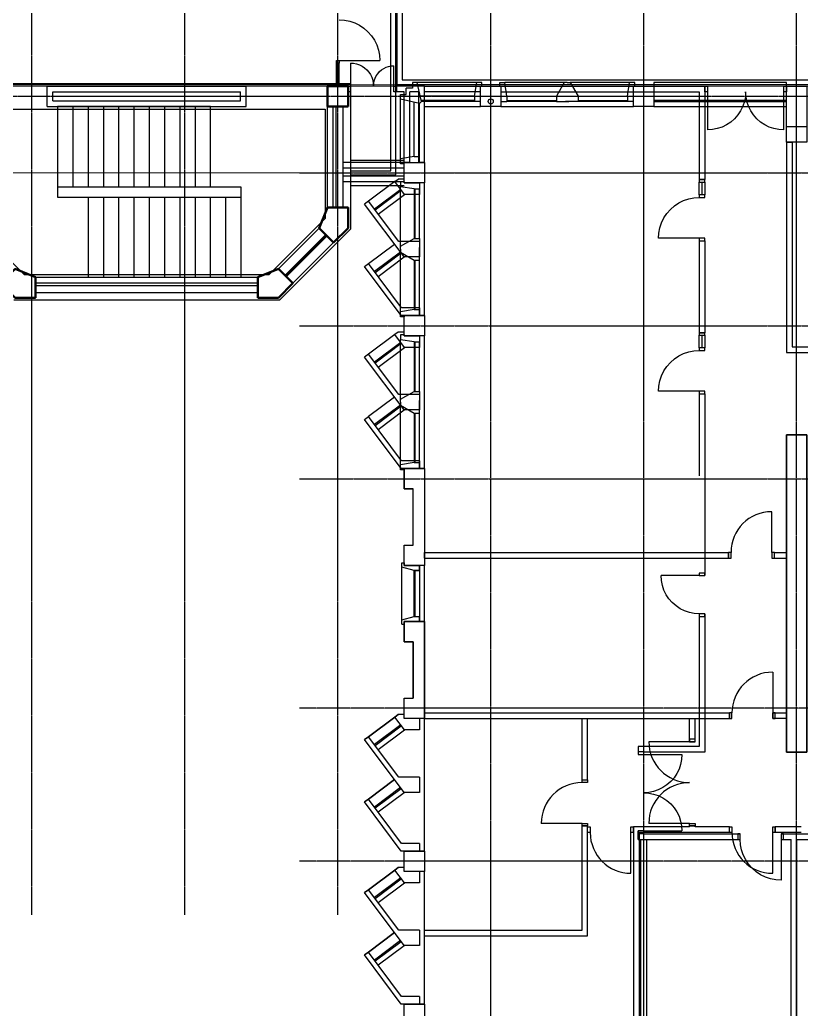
# Model space of a CAD drawing. Header units: millimetres. Extents: x -49883 to 71908, y -18440 to 67826.
# Drawn here: x -32772 to -17443, y -8124 to 11276 of the extents above; entities that cross this region are included whole.
import ezdxf

# ---------------------------------------------------------------- set-up
doc = ezdxf.new("R2010")
doc.units = ezdxf.units.MM
doc.linetypes.add('PCENTRE', pattern=[50.8, 31.75, -6.35, 6.35, -6.35])
doc.linetypes.add('PCENTRE2', pattern=[28.575, 19.05, -3.175, 3.175, -3.175])
for name, color, linetype in [('Boundaries_and_building_grids', 140, 'PCENTRE2'), ('Fourth Floor - Curtain Walls', 1, 'Continuous'), ('Fourth Floor - Doors Windows and Openings', 1, 'Continuous'), ('Fourth Floor - General', 1, 'Continuous'), ('Fourth Floor - Roofs', 2, 'Continuous'), ('Fourth Floor - Structural Members', 5, 'Continuous'), ('Fourth Floor - Walls', 3, 'Continuous'), ('Third Floor - Curtain Walls', 1, 'Continuous'), ('Third Floor - Doors Windows and Openings', 1, 'Continuous'), ('Third Floor - General', 1, 'Continuous'), ('Third Floor - Stairs', 8, 'Continuous'), ('Third Floor - Structural Members', 5, 'Continuous'), ('Third Floor - Walls', 3, 'Continuous')]:
    doc.layers.add(name, color=color, linetype=linetype)

msp = doc.modelspace()

# ---------------------------------------------------------------- linework, layer by layer
at = {"layer": 'Boundaries_and_building_grids', "color": 140, "linetype": 'PCENTRE', "lineweight": -3}
for p, q in [((-32533, -6274), (-32533, 60064)), ((-29533, -6274), (-29533, 60069)), ((-26533, -6274), (-26533, 60075)), ((-23533, -11774), (-23533, 60080)), ((-20533, -11774), (-20533, 60085)), ((-17533, -11774), (-17533, 60091)), ((-49883, 9776), (47817, 9776)), ((-27283, 8276), (25217, 8276)), ((-27283, 5276), (25217, 5276)), ((-27283, 2276), (25217, 2276)), ((25217, -2224), (-27283, -2224)), ((25217, -5224), (-27283, -5224))]:
    msp.add_line(p, q, dxfattribs=at)
at = {"layer": 'Fourth Floor - Curtain Walls', "color": 3, "linetype": 'Continuous'}
for p, q in [((-25192, 9813, 13800), (-25191, 9934, 13800)), ((-25070, 9934, 13800), (-25191, 9934, 13800)), ((-24977, 10046, 13800), (-25070, 10046, 13800)), ((-25070, 10046, 13800), (-25070, 9934, 13800)), ((-24893, 9676, 13800), (-24977, 10046, 13800)), ((-23851, 9776, 13800), (-23809, 10046, 13800)), ((-23709, 10046, 13800), (-23809, 10046, 13800)), ((-23709, 9976, 13800), (-23709, 10046, 13800)), ((-25303, 9720, 13800), (-25303, 9813, 13800)), ((-25303, 9813, 13800), (-25192, 9813, 13800)), ((-24933, 9636, 13800), (-25303, 9720, 13800)), ((-23851, 9776, 13800), (-23851, 9676, 13800)), ((-24933, 9636, 13800), (-24913, 9656, 13800)), ((-24893, 9676, 13800), (-24913, 9656, 13800)), ((-23733, 9676, 13800), (-23851, 9676, 13800)), ((-25033, 8594, 13800), (-25303, 8552, 13800)), ((-25303, 8452, 13800), (-25303, 8552, 13800)), ((-25033, 8594, 13800), (-24933, 8594, 13800)), ((-24933, 8476, 13800), (-24933, 8594, 13800)), ((-25233, 8452, 13800), (-25303, 8452, 13800))]:
    msp.add_line(p, q, dxfattribs=at)
at = {"layer": 'Fourth Floor - Curtain Walls', "color": 3, "linetype": 'Continuous', "lineweight": -3}
for p, q in [((-23356, 10046, 13800), (-23257, 10046, 13800)), ((-23356, 9976, 13800), (-23356, 10046, 13800)), ((-23215, 9776, 13800), (-23257, 10046, 13800)), ((-22092, 10044, 13800), (-22246, 9776, 13800)), ((-22033, 10044, 13800), (-22092, 10044, 13800)), ((-22033, 10044, 13800), (-21974, 10044, 13800)), ((-21974, 10044, 13800), (-21819, 9776, 13800)), ((-20851, 9776, 13800), (-20809, 10046, 13800)), ((-20709, 10046, 13800), (-20809, 10046, 13800)), ((-20709, 9976, 13800), (-20709, 10046, 13800)), ((-23215, 9776, 13800), (-23215, 9676, 13800)), ((-22246, 9776, 13800), (-22246, 9675, 13800)), ((-21819, 9776, 13800), (-21819, 9675, 13800)), ((-20851, 9776, 13800), (-20851, 9676, 13800)), ((-23333, 9676, 13800), (-23215, 9676, 13800)), ((-22246, 9675, 13800), (-22000, 9675, 13800)), ((-21819, 9675, 13800), (-22066, 9675, 13800)), ((-20733, 9676, 13800), (-20851, 9676, 13800)), ((-25417, 8105, 13800), (-25352, 8153, 13800)), ((-25233, 8153, 13800), (-25352, 8153, 13800)), ((-25228, 7853, 13800), (-25417, 8105, 13800)), ((-24933, 8076, 13800), (-24933, 7853, 13800)), ((-24933, 7853, 13800), (-25228, 7853, 13800)), ((-25933, 7719, 13800), (-26008, 7663, 13800)), ((-25233, 6626, 13800), (-26008, 7663, 13800)), ((-25339, 6926, 13800), (-25933, 7719, 13800)), ((-24933, 6926, 13800), (-25339, 6926, 13800)), ((-24933, 6926, 13800), (-24933, 6626, 13800)), ((-24933, 6626, 13800), (-25233, 6626, 13800)), ((-26008, 6439, 13800), (-25933, 6495, 13800)), ((-25288, 5476, 13800), (-26008, 6439, 13800)), ((-25283, 5626, 13800), (-25933, 6495, 13800)), ((-24833, 5476, 13800), (-25288, 5476, 13800)), ((-24933, 5626, 13800), (-25283, 5626, 13800)), ((-24933, 5626, 13800), (-25283, 5626, 13800)), ((-24933, 5626, 13800), (-24933, 5476, 13800)), ((-25352, 5153, 13800), (-25417, 5105, 13800)), ((-25228, 4853, 13800), (-25417, 5105, 13800)), ((-25233, 5153, 13800), (-25352, 5153, 13800)), ((-24933, 5076, 13800), (-24933, 4853, 13800)), ((-24933, 4853, 13800), (-25228, 4853, 13800)), ((-25933, 4719, 13800), (-26008, 4663, 13800)), ((-25233, 3626, 13800), (-26008, 4663, 13800)), ((-25339, 3926, 13800), (-25933, 4719, 13800)), ((-24933, 3926, 13800), (-25339, 3926, 13800)), ((-24933, 3926, 13800), (-24933, 3626, 13800)), ((-26008, 3439, 13800), (-25933, 3495, 13800)), ((-25283, 2626, 13800), (-25933, 3495, 13800)), ((-24933, 3626, 13800), (-25233, 3626, 13800)), ((-25288, 2476, 13800), (-26008, 3439, 13800)), ((-24933, 2626, 13800), (-25283, 2626, 13800)), ((-24933, 2626, 13800), (-25283, 2626, 13800)), ((-24933, 2626, 13800), (-24933, 2476, 13800)), ((-24833, 2476, 13800), (-25288, 2476, 13800)), ((-25278, 542, 13800), (-25278, 625, 13800)), ((-25278, 625, 13800), (-25233, 625, 13800)), ((-25033, 476, 13800), (-25278, 542, 13800)), ((-24933, 476, 13800), (-25033, 476, 13800)), ((-25016, 476, 13800), (-24933, 476, 13800)), ((-24933, 576, 13800), (-24933, 476, 13800)), ((-25280, -492, 13800), (-25033, -424, 13800)), ((-25278, -574, 13800), (-25278, -491, 13800)), ((-25278, -574, 13800), (-25233, -574, 13800)), ((-25033, -424, 13800), (-24933, -424, 13800)), ((-24933, -424, 13800), (-24933, -524, 13800)), ((-25417, -2395, 13800), (-25352, -2347, 13800)), ((-25228, -2647, 13800), (-25417, -2395, 13800)), ((-25233, -2347, 13800), (-25352, -2347, 13800)), ((-24933, -2424, 13800), (-24933, -2647, 13800)), ((-24933, -2647, 13800), (-25228, -2647, 13800)), ((-26008, -2837, 13800), (-25933, -2781, 13800)), ((-25233, -3874, 13800), (-26008, -2837, 13800)), ((-25339, -3574, 13800), (-25933, -2781, 13800)), ((-24933, -3574, 13800), (-25339, -3574, 13800)), ((-24933, -3574, 13800), (-24933, -3874, 13800)), ((-24933, -3874, 13800), (-25233, -3874, 13800)), ((-26008, -4061, 13800), (-25933, -4005, 13800)), ((-25288, -5024, 13800), (-26008, -4061, 13800)), ((-25283, -4874, 13800), (-25933, -4005, 13800)), ((-24833, -5024, 13800), (-25288, -5024, 13800)), ((-24933, -4874, 13800), (-25283, -4874, 13800)), ((-24933, -4874, 13800), (-25283, -4874, 13800)), ((-24933, -4874, 13800), (-24933, -5024, 13800)), ((-25417, -5395, 13800), (-25352, -5347, 13800)), ((-25228, -5647, 13800), (-25417, -5395, 13800)), ((-25233, -5347, 13800), (-25352, -5347, 13800)), ((-24933, -5424, 13800), (-24933, -5647, 13800)), ((-26008, -5837, 13800), (-25933, -5781, 13800)), ((-25339, -6574, 13800), (-25933, -5781, 13800)), ((-24933, -5647, 13800), (-25228, -5647, 13800)), ((-25233, -6874, 13800), (-26008, -5837, 13800)), ((-24933, -6574, 13800), (-25339, -6574, 13800)), ((-24933, -6574, 13800), (-24933, -6874, 13800)), ((-24933, -6874, 13800), (-25233, -6874, 13800)), ((-26008, -7061, 13800), (-25933, -7005, 13800)), ((-25288, -8024, 13800), (-26008, -7061, 13800)), ((-25283, -7874, 13800), (-25933, -7005, 13800)), ((-24933, -7874, 13800), (-25283, -7874, 13800)), ((-24933, -7874, 13800), (-25283, -7874, 13800)), ((-24933, -7874, 13800), (-24933, -8024, 13800)), ((-24833, -8024, 13800), (-25288, -8024, 13800))]:
    msp.add_line(p, q, dxfattribs=at)
at = {"layer": 'Fourth Floor - Curtain Walls', "color": 3, "linetype": 'Continuous', "lineweight": -3, "elevation": 13800}
for points in [[(-25233, 8452), (-25233, 8476), (-24833, 8476), (-24833, 9576), (-23733, 9576), (-23733, 9976), (-23709, 9976)], [(-23356, 9976), (-23333, 9976), (-23333, 9576), (-20733, 9576), (-20733, 9976), (-20709, 9976)], [(-24833, 5476), (-24833, 8076), (-25233, 8076), (-25233, 8153)], [(-24833, 2476), (-24833, 5076), (-25233, 5076), (-25233, 5153)], [(-24833, -5024), (-24833, -2424), (-25233, -2424), (-25233, -2347)], [(-24833, -8024), (-24833, -5424), (-25233, -5424), (-25233, -5347)]]:
    msp.add_lwpolyline(points, dxfattribs=at)
at = {"layer": 'Fourth Floor - Doors Windows and Openings', "color": 1, "linetype": 'Continuous', "lineweight": -3}
for p, q in [((-23809, 10046, 13800), (-24977, 10046, 13800)), ((-22092, 10044, 13800), (-23257, 10046, 13800)), ((-20809, 10046, 13800), (-21974, 10044, 13800)), ((-25303, 8552, 13800), (-25303, 9720, 13800)), ((-23851, 9776, 13800), (-24916, 9776, 13800)), ((-23215, 9776, 13800), (-22246, 9776, 13800)), ((-21819, 9776, 13800), (-20851, 9776, 13800)), ((-25033, 8594, 13800), (-25033, 9659, 13800)), ((-24952, 9641, 13800), (-24952, 8594, 13800)), ((-24933, 8594, 13800), (-24933, 9636, 13800)), ((-23851, 9695, 13800), (-24898, 9695, 13800)), ((-23851, 9676, 13800), (-24893, 9676, 13800)), ((-23215, 9695, 13800), (-22246, 9695, 13800)), ((-22246, 9675, 13800), (-23215, 9676, 13800)), ((-21819, 9695, 13800), (-20851, 9695, 13800)), ((-20851, 9676, 13800), (-21819, 9675, 13800)), ((-25417, 8105, 13800), (-25933, 7719, 13800)), ((-25300, 7949, 13800), (-25816, 7564, 13800)), ((-25804, 7548, 13800), (-25288, 7933, 13800)), ((-25745, 7467, 13800), (-25228, 7853, 13800)), ((-25933, 6495, 13800), (-25421, 6878, 13800)), ((-25305, 6722, 13800), (-25816, 6339, 13800)), ((-25804, 6323, 13800), (-25293, 6706, 13800)), ((-25744, 6243, 13800), (-25233, 6626, 13800)), ((-25417, 5105, 13800), (-25933, 4719, 13800)), ((-25300, 4949, 13800), (-25816, 4564, 13800)), ((-25804, 4548, 13800), (-25288, 4933, 13800)), ((-25745, 4467, 13800), (-25228, 4853, 13800)), ((-25421, 3878, 13800), (-25933, 3495, 13800)), ((-25305, 3722, 13800), (-25816, 3339, 13800)), ((-25804, 3323, 13800), (-25293, 3706, 13800)), ((-25744, 3243, 13800), (-25233, 3626, 13800)), ((-25278, -491, 13800), (-25278, 542, 13800)), ((-25033, 576, 13800), (-24933, 576, 13800)), ((-25033, -424, 13800), (-25033, 476, 13800)), ((-25016, -424, 13800), (-25016, 476, 13800)), ((-24933, -524, 13800), (-25033, -524, 13800)), ((-25933, -2781, 13800), (-25417, -2395, 13800)), ((-25300, -2551, 13800), (-25816, -2936, 13800)), ((-25804, -2952, 13800), (-25288, -2567, 13800)), ((-25745, -3033, 13800), (-25228, -2647, 13800)), ((-25933, -4005, 13800), (-25421, -3622, 13800)), ((-25305, -3778, 13800), (-25816, -4161, 13800)), ((-25804, -4177, 13800), (-25293, -3794, 13800)), ((-25744, -4257, 13800), (-25233, -3874, 13800)), ((-25933, -5781, 13800), (-25417, -5395, 13800)), ((-25300, -5551, 13800), (-25816, -5936, 13800)), ((-25804, -5952, 13800), (-25288, -5567, 13800)), ((-25745, -6033, 13800), (-25228, -5647, 13800)), ((-25933, -7005, 13800), (-25421, -6622, 13800)), ((-25305, -6778, 13800), (-25816, -7161, 13800)), ((-25804, -7177, 13800), (-25293, -6794, 13800)), ((-25744, -7257, 13800), (-25233, -6874, 13800))]:
    msp.add_line(p, q, dxfattribs=at)
at = {"layer": 'Fourth Floor - Doors Windows and Openings', "color": 1, "linetype": 'Continuous'}
for p, q in [((-17733, 9695, 13800), (-20333, 9695, 13800)), ((-20333, 9675, 13800), (-17733, 9675, 13800)), ((-18020, 831, 13800), (-18020, 1631, 13800)), ((-18001, -1515, 13800), (-18001, -2314, 13800)), ((-18001, -2315, 13800), (-18001, -2314, 13800)), ((-19633, -2880, 13800), (-20433, -2880, 13800)), ((-21743, -4480, 13800), (-22543, -4480, 13800)), ((-19633, -4480, 13800), (-20433, -4480, 13800)), ((-20783, -4660, 13800), (-20783, -4661, 13800)), ((-20783, -5460, 13800), (-20783, -4661, 13800)), ((-18001, -4660, 13800), (-18001, -4661, 13800)), ((-18001, -5460, 13800), (-18001, -4661, 13800))]:
    msp.add_line(p, q, dxfattribs=at)
at = {"layer": 'Fourth Floor - Doors Windows and Openings', "color": 1, "linetype": 'Continuous', "elevation": 13800}
for points in [[(-17733, 10046), (-20333, 10046), (-20333, 9576), (-17733, 9576), (-17733, 10046)], [(-18870, 721), (-18820, 721), (-18820, 831), (-18870, 831), (-18870, 721)], [(-18020, 721), (-17970, 721), (-17970, 831), (-18020, 831), (-18020, 721)], [(-18851, -2425), (-18801, -2425), (-18801, -2315), (-18851, -2315), (-18851, -2425)], [(-18001, -2425), (-17951, -2425), (-17951, -2315), (-18001, -2315), (-18001, -2425)], [(-19523, -2880), (-19523, -2830), (-19633, -2830), (-19633, -2880), (-19523, -2880)], [(-21633, -3630), (-21633, -3680), (-21743, -3680), (-21743, -3630), (-21633, -3630)], [(-21633, -4480), (-21633, -4530), (-21743, -4530), (-21743, -4480), (-21633, -4480)], [(-21633, -4550), (-21583, -4550), (-21583, -4660), (-21633, -4660), (-21633, -4550)], [(-20783, -4550), (-20733, -4550), (-20733, -4660), (-20783, -4660), (-20783, -4550)], [(-19523, -4480), (-19523, -4530), (-19633, -4530), (-19633, -4480), (-19523, -4480)], [(-18851, -4550), (-18801, -4550), (-18801, -4660), (-18851, -4660), (-18851, -4550)], [(-18001, -4550), (-17951, -4550), (-17951, -4660), (-18001, -4660), (-18001, -4550)]]:
    msp.add_lwpolyline(points, dxfattribs=at)
at = {"layer": 'Fourth Floor - Doors Windows and Openings', "color": 1, "linetype": 'Continuous', "lineweight": -3, "elevation": 13800}
msp.add_lwpolyline([(-25233, -574), (-25233, -524), (-24833, -524), (-24833, 576), (-25233, 576), (-25233, 625)], dxfattribs=at)
at = {"layer": 'Fourth Floor - Doors Windows and Openings', "color": 1, "linetype": 'Continuous'}
for centre, start, end in [((-18020, 831, 13800), 90, 180), ((-18001, -2315, 13800), 90, 180), ((-19633, -2880, 13800), 180, 270), ((-21743, -4480, 13800), 90, 180), ((-19633, -4480, 13800), 90, 180), ((-20783, -4660, 13800), 180, 270), ((-18001, -4660, 13800), 180, 270)]:
    msp.add_arc(centre, 800, start, end, dxfattribs=at)
at = {"layer": 'Fourth Floor - General', "color": 1, "linetype": 'Continuous', "lineweight": -3}
for p, q in [((-25393, 8236, 13800), (-25393, 12816, 13800)), ((-25493, 8316, 13800), (-25493, 12716, 13800)), ((-25373, 12676, 13800), (-25373, 10001, 13800)), ((-26283, 8316, 13800), (-25493, 8316, 13800)), ((-26283, 8236, 13800), (-25393, 8236, 13800))]:
    msp.add_line(p, q, dxfattribs=at)
at = {"layer": 'Fourth Floor - General', "color": 3, "linetype": 'Continuous', "lineweight": -3}
for p, q in [((-26283, 8526, 13800), (-25233, 8526, 13800)), ((-26283, 8026, 13800), (-25233, 8026, 13800))]:
    msp.add_line(p, q, dxfattribs=at)
at = {"layer": 'Fourth Floor - Roofs', "color": 1, "linetype": 'Continuous', "lineweight": -3}
for p, q in [((-25273, 12576, 13800), (-25273, 10101, 13800)), ((-25273, 10101, 13800), (-14883, 10101, 13800)), ((-14883, 10001, 13800), (-25373, 10001, 13800))]:
    msp.add_line(p, q, dxfattribs=at)
at = {"layer": 'Fourth Floor - Roofs', "color": 3, "linetype": 'Continuous'}
for p, q in [((-34283, 10026, 13800), (-26283, 10026, 13800)), ((-26283, 10026, 13800), (-26283, 7172, 13800)), ((-26283, 7172, 13800), (-27679, 5776, 13800)), ((-27679, 5776, 13800), (-32886, 5776, 13800))]:
    msp.add_line(p, q, dxfattribs=at)
at = {"layer": 'Fourth Floor - Roofs', "color": 3, "linetype": 'Continuous', "lineweight": -3}
for p, q in [((-33783, 9526, 13800), (-26783, 9526, 13800)), ((-26783, 9526, 13800), (-26783, 7379, 13800)), ((-32679, 6276, 13800), (-33783, 7379, 13800)), ((-26783, 7379, 13800), (-27886, 6276, 13800)), ((-27886, 6276, 13800), (-32679, 6276, 13800))]:
    msp.add_line(p, q, dxfattribs=at)
at = {"layer": 'Fourth Floor - Roofs', "color": 6, "linetype": 'Continuous', "lineweight": 0}
for p in [(-23629, 10001, 13800), (-23356, 9976, 13800)]:
    msp.add_xline(p, (1, 0), dxfattribs=at)
at = {"layer": 'Fourth Floor - Structural Members', "color": 8, "linetype": 'Continuous', "lineweight": 50, "elevation": 13800}
msp.add_lwpolyline([(-26333, 9576), (-26733, 9576), (-26733, 9976), (-26333, 9976), (-26333, 9576)], dxfattribs=at)
at = {"layer": 'Fourth Floor - Structural Members', "color": 5, "linetype": 'Continuous', "lineweight": -3, "elevation": 13800}
for points in [[(-23333, 9576), (-23733, 9576), (-23733, 9976), (-23333, 9976), (-23333, 9576)], [(-20333, 9576), (-20733, 9576), (-20733, 9976), (-20333, 9976), (-20333, 9576)], [(-17733, 9976), (-17333, 9976), (-17333, 9176), (-17733, 9176), (-17733, 9976)], [(-24833, 8076), (-25233, 8076), (-25233, 8476), (-24833, 8476), (-24833, 8076)], [(-24833, 5076), (-25233, 5076), (-25233, 5476), (-24833, 5476), (-24833, 5076)], [(-24833, 2476), (-25233, 2476), (-25233, 2076), (-25053, 2076)], [(-24833, 2476), (-24833, 576)], [(-25053, 976), (-25053, 2076)], [(-24833, 576), (-25233, 576), (-25233, 976), (-25053, 976)], [(-24833, -524), (-25233, -524), (-25233, -924), (-25053, -924)], [(-24833, -2424), (-24833, -524)], [(-25053, -924), (-25053, -2024)], [(-24833, -2424), (-25233, -2424), (-25233, -2024), (-25053, -2024)], [(-24833, -5424), (-25233, -5424), (-25233, -5024), (-24833, -5024), (-24833, -5424)], [(-24833, -8424), (-25233, -8424), (-25233, -8024), (-24833, -8024), (-24833, -8424)]]:
    msp.add_lwpolyline(points, dxfattribs=at)
at = {"layer": 'Fourth Floor - Structural Members', "color": 8, "linetype": 'Continuous', "lineweight": 50, "elevation": 13800}
for points in [[(-26898, 7193), (-26616, 6910), (-26333, 7193), (-26333, 7593), (-26733, 7593)], [(-32866, 6391), (-33148, 6109), (-32866, 5826), (-32466, 5826), (-32466, 6226)], [(-28100, 5826), (-28100, 6226), (-27700, 6391), (-27417, 6109), (-27700, 5826)]]:
    msp.add_lwpolyline(points, close=True, dxfattribs=at)
at = {"layer": 'Fourth Floor - Structural Members', "color": 5, "linetype": 'Continuous', "lineweight": -3, "elevation": 13800}
msp.add_lwpolyline([(-17733, 3136), (-17733, -3084), (-17333, -3084), (-17333, 3136)], close=True, dxfattribs=at)
at = {"layer": 'Fourth Floor - Structural Members', "color": 5, "linetype": 'Continuous', "lineweight": -3}
msp.add_circle((-23533, 9676, 13800), 50, dxfattribs=at)
at = {"layer": 'Fourth Floor - Walls', "color": 2, "linetype": 'Continuous'}
for p, q in [((-24833, 831, 13800), (-20218, 831, 13800)), ((-24833, 721, 13800), (-24833, 831, 13800)), ((-20218, 831, 13800), (-18870, 831, 13800)), ((-18870, 721, 13800), (-18870, 831, 13800)), ((-17970, 721, 13800), (-17970, 831, 13800)), ((-17970, 831, 13800), (-17733, 831, 13800)), ((-17733, 721, 13800), (-17733, 831, 13800)), ((-24833, 721, 13800), (-18870, 721, 13800)), ((-17970, 721, 13800), (-17733, 721, 13800)), ((-24833, -2314, 13800), (-19218, -2314, 13800)), ((-24833, -2424, 13800), (-24833, -2314, 13800)), ((-19218, -2314, 13800), (-18851, -2314, 13800)), ((-18851, -2424, 13800), (-18851, -2314, 13800)), ((-18001, -2314, 13800), (-17733, -2314, 13800)), ((-18001, -2424, 13800), (-18001, -2314, 13800)), ((-17733, -2424, 13800), (-17733, -2314, 13800)), ((-24833, -2424, 13800), (-18851, -2424, 13800)), ((-21743, -3630, 13800), (-21743, -2424, 13800)), ((-21633, -3630, 13800), (-21633, -2424, 13800)), ((-19633, -2880, 13800), (-19633, -2424, 13800)), ((-19523, -2880, 13800), (-19523, -2424, 13800)), ((-17733, -2424, 13800), (-18001, -2424, 13800)), ((-19523, -2880, 13800), (-19633, -2880, 13800)), ((-21743, -3630, 13800), (-21633, -3630, 13800)), ((-21743, -6574, 13800), (-21743, -4530, 13800)), ((-21743, -4530, 13800), (-21633, -4530, 13800)), ((-21633, -5279, 13800), (-21633, -4530, 13800)), ((-21633, -4660, 13800), (-21633, -4549, 13800)), ((-20733, -4549, 13800), (-20733, -9524, 13800)), ((-19633, -4549, 13800), (-20733, -4549, 13800)), ((-20733, -4659, 13800), (-20733, -4549, 13800)), ((-19633, -4549, 13800), (-19633, -4530, 13800)), ((-19633, -4530, 13800), (-19523, -4530, 13800)), ((-19523, -4549, 13800), (-19523, -4530, 13800)), ((-18851, -4549, 13800), (-19523, -4549, 13800)), ((-18851, -4659, 13800), (-18851, -4549, 13800)), ((-17951, -4659, 13800), (-17951, -4549, 13800)), ((-17443, -4549, 13800), (-17951, -4549, 13800)), ((-20623, -4659, 13800), (-20623, -9524, 13800)), ((-18851, -4659, 13800), (-20623, -4659, 13800)), ((-17443, -4659, 13800), (-17951, -4659, 13800)), ((-21743, -6574, 13800), (-21743, -5279, 13800)), ((-21633, -6684, 13800), (-21633, -5279, 13800)), ((-24833, -6574, 13800), (-21743, -6574, 13800)), ((-24833, -6684, 13800), (-21633, -6684, 13800))]:
    msp.add_line(p, q, dxfattribs=at)
at = {"layer": 'Third Floor - Curtain Walls', "color": 3, "linetype": 'Continuous'}
for p, q in [((-25303, 8099, 10350), (-25303, 8000, 10350)), ((-25233, 8099, 10350), (-25303, 8099, 10350)), ((-25033, 7958, 10350), (-25303, 8000, 10350)), ((-25033, 7958, 10350), (-24933, 7958, 10350)), ((-24933, 8076, 10350), (-24933, 7958, 10350)), ((-25301, 6835, 10350), (-25033, 6989, 10350)), ((-25033, 6989, 10350), (-24932, 6989, 10350)), ((-24932, 6989, 10350), (-24932, 6743, 10350)), ((-25301, 6776, 10350), (-25301, 6835, 10350)), ((-24932, 6562, 10350), (-24932, 6809, 10350)), ((-25301, 6776, 10350), (-25301, 6717, 10350)), ((-25301, 6717, 10350), (-25033, 6562, 10350)), ((-25033, 6562, 10350), (-24932, 6562, 10350)), ((-25033, 5594, 10350), (-25303, 5552, 10350)), ((-25303, 5452, 10350), (-25303, 5552, 10350)), ((-25233, 5452, 10350), (-25303, 5452, 10350)), ((-25033, 5594, 10350), (-24933, 5594, 10350)), ((-24933, 5476, 10350), (-24933, 5594, 10350)), ((-25303, 5099, 10350), (-25303, 5000, 10350)), ((-25233, 5099, 10350), (-25303, 5099, 10350)), ((-24933, 5076, 10350), (-24933, 4958, 10350)), ((-25033, 4958, 10350), (-25303, 5000, 10350)), ((-25033, 4958, 10350), (-24933, 4958, 10350)), ((-25301, 3835, 10350), (-25033, 3989, 10350)), ((-25033, 3989, 10350), (-24932, 3989, 10350)), ((-24932, 3989, 10350), (-24932, 3743, 10350)), ((-25301, 3776, 10350), (-25301, 3835, 10350)), ((-25301, 3776, 10350), (-25301, 3717, 10350)), ((-25301, 3717, 10350), (-25033, 3562, 10350)), ((-24932, 3562, 10350), (-24932, 3809, 10350)), ((-25033, 3562, 10350), (-24932, 3562, 10350)), ((-25033, 2594, 10350), (-25303, 2552, 10350)), ((-25303, 2452, 10350), (-25303, 2552, 10350)), ((-25033, 2594, 10350), (-24933, 2594, 10350)), ((-24933, 2476, 10350), (-24933, 2594, 10350)), ((-25233, 2452, 10350), (-25303, 2452, 10350)), ((-25278, 542, 10350), (-25278, 625, 10350)), ((-25278, 625, 10350), (-25233, 625, 10350)), ((-25233, 625, 10350), (-25233, 576, 10350)), ((-25033, 476, 10350), (-25278, 542, 10350)), ((-25233, 576, 10350), (-24933, 576, 10350)), ((-24933, 476, 10350), (-25033, 476, 10350)), ((-25016, 476, 10350), (-24933, 476, 10350)), ((-24933, 476, 10350), (-24933, 576, 10350)), ((-25280, -492, 10350), (-25033, -424, 10350)), ((-25278, -574, 10350), (-25280, -492, 10350)), ((-25278, -574, 10350), (-25233, -574, 10350)), ((-24933, -524, 10350), (-25233, -524, 10350)), ((-25233, -524, 10350), (-25233, -574, 10350)), ((-25033, -424, 10350), (-24933, -424, 10350)), ((-24933, -524, 10350), (-24933, -424, 10350)), ((-25352, -2347, 10350), (-25417, -2395, 10350)), ((-25228, -2647, 10350), (-25417, -2395, 10350)), ((-25233, -2347, 10350), (-25352, -2347, 10350)), ((-24933, -2424, 10350), (-24933, -2647, 10350)), ((-24933, -2647, 10350), (-25228, -2647, 10350)), ((-25933, -2781, 10350), (-26008, -2837, 10350)), ((-25233, -3874, 10350), (-26008, -2837, 10350)), ((-25339, -3574, 10350), (-25933, -2781, 10350)), ((-24933, -3574, 10350), (-25339, -3574, 10350)), ((-24933, -3574, 10350), (-24933, -3874, 10350)), ((-24933, -3874, 10350), (-25233, -3874, 10350)), ((-25933, -4005, 10350), (-26008, -4061, 10350)), ((-25288, -5024, 10350), (-26008, -4061, 10350)), ((-25283, -4874, 10350), (-25933, -4005, 10350)), ((-24833, -5024, 10350), (-25288, -5024, 10350)), ((-24933, -4874, 10350), (-25283, -4874, 10350)), ((-24933, -4874, 10350), (-24933, -5024, 10350)), ((-25352, -5347, 10350), (-25417, -5395, 10350)), ((-25228, -5647, 10350), (-25417, -5395, 10350)), ((-25233, -5347, 10350), (-25352, -5347, 10350)), ((-24933, -5424, 10350), (-24933, -5647, 10350)), ((-25933, -5781, 10350), (-26008, -5837, 10350)), ((-25339, -6574, 10350), (-25933, -5781, 10350)), ((-24933, -5647, 10350), (-25228, -5647, 10350)), ((-25233, -6874, 10350), (-26008, -5837, 10350)), ((-24933, -6574, 10350), (-25339, -6574, 10350)), ((-24933, -6574, 10350), (-24933, -6874, 10350)), ((-24933, -6874, 10350), (-25233, -6874, 10350)), ((-25933, -7005, 10350), (-26008, -7061, 10350)), ((-25288, -8024, 10350), (-26008, -7061, 10350)), ((-25283, -7874, 10350), (-25933, -7005, 10350)), ((-24933, -7874, 10350), (-25283, -7874, 10350)), ((-24933, -7874, 10350), (-24933, -8024, 10350)), ((-24833, -8024, 10350), (-25288, -8024, 10350))]:
    msp.add_line(p, q, dxfattribs=at)
at = {"layer": 'Third Floor - Curtain Walls', "color": 3, "linetype": 'Continuous', "elevation": 10350}
for points in [[(-25233, 8099), (-25233, 8076), (-24933, 8076)], [(-24933, 5476), (-25233, 5476), (-25233, 5452)], [(-25233, 5099), (-25233, 5076), (-24933, 5076)], [(-24933, 2476), (-25233, 2476), (-25233, 2452)], [(-24833, -5024), (-24833, -2424), (-25233, -2424), (-25233, -2347)], [(-24833, -8024), (-24833, -5424), (-25233, -5424), (-25233, -5347)]]:
    msp.add_lwpolyline(points, dxfattribs=at)
at = {"layer": 'Third Floor - Doors Windows and Openings'}
for p, q in [((-26508, 11276, 10350), (-26403, 11269, 10350)), ((-26403, 11269, 10350), (-26301, 11248, 10350)), ((-26301, 11248, 10350), (-26202, 11215, 10350)), ((-26202, 11215, 10350), (-26108, 11169, 10350)), ((-26108, 11169, 10350), (-26021, 11110, 10350)), ((-26021, 11110, 10350), (-25942, 11041, 10350)), ((-25942, 11041, 10350), (-25873, 10963, 10350)), ((-25873, 10963, 10350), (-25815, 10876, 10350)), ((-25815, 10876, 10350), (-25769, 10782, 10350)), ((-25769, 10782, 10350), (-25735, 10683, 10350)), ((-25735, 10683, 10350), (-25715, 10580, 10350)), ((-25715, 10580, 10350), (-25708, 10476, 10350)), ((-26283, 10426, 10350), (-26224, 10422, 10350)), ((-26224, 10422, 10350), (-26166, 10410, 10350)), ((-26166, 10410, 10350), (-26111, 10391, 10350)), ((-26111, 10391, 10350), (-26058, 10365, 10350)), ((-26058, 10365, 10350), (-26009, 10333, 10350)), ((-26009, 10333, 10350), (-25965, 10294, 10350)), ((-25965, 10294, 10350), (-25926, 10250, 10350)), ((-25716, 10259, 10350), (-25676, 10293, 10350)), ((-25676, 10293, 10350), (-25633, 10322, 10350)), ((-25633, 10322, 10350), (-25586, 10345, 10350)), ((-25586, 10345, 10350), (-25536, 10362, 10350)), ((-25536, 10362, 10350), (-25485, 10372, 10350)), ((-25485, 10372, 10350), (-25433, 10376, 10350)), ((-25926, 10250, 10350), (-25893, 10201, 10350)), ((-25893, 10201, 10350), (-25867, 10148, 10350)), ((-25867, 10148, 10350), (-25848, 10092, 10350)), ((-25848, 10092, 10350), (-25837, 10034, 10350)), ((-25819, 10079, 10350), (-25802, 10129, 10350)), ((-25802, 10129, 10350), (-25779, 10176, 10350)), ((-25779, 10176, 10350), (-25750, 10219, 10350)), ((-25750, 10219, 10350), (-25716, 10259, 10350)), ((-25837, 10034, 10350), (-25833, 9976, 10350)), ((-25833, 9976, 10350), (-25829, 10028, 10350)), ((-25829, 10028, 10350), (-25819, 10079, 10350)), ((-18539, 9768, 10350), (-18558, 9672, 10350)), ((-18533, 9866, 10350), (-18539, 9768, 10350)), ((-18526, 9768, 10350), (-18533, 9866, 10350)), ((-18507, 9672, 10350), (-18526, 9768, 10350)), ((-18590, 9579, 10350), (-18633, 9491, 10350)), ((-18558, 9672, 10350), (-18590, 9579, 10350)), ((-18476, 9579, 10350), (-18507, 9672, 10350)), ((-18432, 9491, 10350), (-18476, 9579, 10350)), ((-18752, 9335, 10350), (-18826, 9271, 10350)), ((-18688, 9409, 10350), (-18752, 9335, 10350)), ((-18633, 9491, 10350), (-18688, 9409, 10350)), ((-18378, 9409, 10350), (-18432, 9491, 10350)), ((-18313, 9335, 10350), (-18378, 9409, 10350)), ((-18239, 9271, 10350), (-18313, 9335, 10350)), ((-19185, 9122, 10350), (-19283, 9116, 10350)), ((-19089, 9141, 10350), (-19185, 9122, 10350)), ((-18996, 9173, 10350), (-19089, 9141, 10350)), ((-18908, 9216, 10350), (-18996, 9173, 10350)), ((-18826, 9271, 10350), (-18908, 9216, 10350)), ((-18158, 9216, 10350), (-18239, 9271, 10350)), ((-18070, 9173, 10350), (-18158, 9216, 10350)), ((-17977, 9141, 10350), (-18070, 9173, 10350)), ((-17881, 9122, 10350), (-17977, 9141, 10350)), ((-17783, 9116, 10350), (-17881, 9122, 10350)), ((-19749, 7730, 10350), (-19650, 7763, 10350)), ((-19650, 7763, 10350), (-19547, 7784, 10350)), ((-19547, 7784, 10350), (-19443, 7791, 10350)), ((-20008, 7556, 10350), (-19930, 7625, 10350)), ((-19930, 7625, 10350), (-19843, 7684, 10350)), ((-19843, 7684, 10350), (-19749, 7730, 10350)), ((-20182, 7297, 10350), (-20136, 7391, 10350)), ((-20136, 7391, 10350), (-20077, 7478, 10350)), ((-20077, 7478, 10350), (-20008, 7556, 10350)), ((-20236, 7095, 10350), (-20216, 7198, 10350)), ((-20216, 7198, 10350), (-20182, 7297, 10350)), ((-20243, 6991, 10350), (-20236, 7095, 10350)), ((-19930, 4625, 10350), (-19843, 4684, 10350)), ((-19843, 4684, 10350), (-19749, 4730, 10350)), ((-19749, 4730, 10350), (-19650, 4763, 10350)), ((-19650, 4763, 10350), (-19547, 4784, 10350)), ((-19547, 4784, 10350), (-19443, 4791, 10350)), ((-20136, 4391, 10350), (-20077, 4478, 10350)), ((-20077, 4478, 10350), (-20008, 4556, 10350)), ((-20008, 4556, 10350), (-19930, 4625, 10350)), ((-20216, 4198, 10350), (-20182, 4297, 10350)), ((-20182, 4297, 10350), (-20136, 4391, 10350)), ((-20243, 3991, 10350), (-20236, 4095, 10350)), ((-20236, 4095, 10350), (-20216, 4198, 10350)), ((-20186, 280, 10350), (-20193, 378, 10350)), ((-20167, 184, 10350), (-20186, 280, 10350)), ((-20136, 91, 10350), (-20167, 184, 10350)), ((-20092, 3, 10350), (-20136, 91, 10350)), ((-20038, -78, 10350), (-20092, 3, 10350)), ((-19973, -152, 10350), (-20038, -78, 10350)), ((-19899, -217, 10350), (-19973, -152, 10350)), ((-19818, -271, 10350), (-19899, -217, 10350)), ((-19730, -315, 10350), (-19818, -271, 10350)), ((-19637, -346, 10350), (-19730, -315, 10350)), ((-19541, -365, 10350), (-19637, -346, 10350)), ((-19443, -372, 10350), (-19541, -365, 10350)), ((-19789, -3227, 10350), (-19808, -3323, 10350)), ((-19783, -3129, 10350), (-19789, -3227, 10350)), ((-19840, -3416, 10350), (-19883, -3504, 10350)), ((-19808, -3323, 10350), (-19840, -3416, 10350)), ((-20002, -3660, 10350), (-20076, -3724, 10350)), ((-19938, -3586, 10350), (-20002, -3660, 10350)), ((-19883, -3504, 10350), (-19938, -3586, 10350)), ((-20435, -3873, 10350), (-20533, -3879, 10350)), ((-20533, -3879, 10350), (-20435, -3886, 10350)), ((-20338, -3854, 10350), (-20435, -3873, 10350)), ((-20246, -3822, 10350), (-20338, -3854, 10350)), ((-20158, -3779, 10350), (-20246, -3822, 10350)), ((-20076, -3724, 10350), (-20158, -3779, 10350)), ((-20435, -3886, 10350), (-20338, -3905, 10350)), ((-20338, -3905, 10350), (-20246, -3936, 10350)), ((-20246, -3936, 10350), (-20158, -3980, 10350)), ((-20158, -3980, 10350), (-20076, -4034, 10350)), ((-20076, -4034, 10350), (-20002, -4099, 10350)), ((-20002, -4099, 10350), (-19938, -4173, 10350)), ((-19938, -4173, 10350), (-19883, -4254, 10350)), ((-19883, -4254, 10350), (-19840, -4342, 10350)), ((-19840, -4342, 10350), (-19808, -4435, 10350)), ((-19808, -4435, 10350), (-19789, -4531, 10350)), ((-19789, -4531, 10350), (-19783, -4629, 10350)), ((-18633, -4899, 10350), (-18639, -4794, 10350)), ((-18612, -5001, 10350), (-18633, -4899, 10350)), ((-18579, -5100, 10350), (-18612, -5001, 10350)), ((-18532, -5194, 10350), (-18579, -5100, 10350)), ((-18474, -5281, 10350), (-18532, -5194, 10350)), ((-18405, -5360, 10350), (-18474, -5281, 10350)), ((-18326, -5429, 10350), (-18405, -5360, 10350)), ((-18239, -5487, 10350), (-18326, -5429, 10350)), ((-18146, -5533, 10350), (-18239, -5487, 10350)), ((-18047, -5567, 10350), (-18146, -5533, 10350)), ((-17944, -5587, 10350), (-18047, -5567, 10350)), ((-17839, -5594, 10350), (-17944, -5587, 10350))]:
    msp.add_line(p, q, dxfattribs=at)
at = {"layer": 'Third Floor - Doors Windows and Openings', "linetype": 'Continuous'}
for p, q in [((-26558, 10026, 10350), (-26558, 10426, 10350)), ((-26533, 10026, 10350), (-26533, 10426, 10350)), ((-26508, 10476, 10350), (-25708, 10476, 10350)), ((-26508, 10026, 10350), (-26508, 10426, 10350)), ((-26283, 10426, 10350), (-26283, 9976, 10350)), ((-25433, 9976, 10350), (-25433, 10376, 10350)), ((-19283, 9866, 10350), (-19283, 9116, 10350)), ((-17783, 9116, 10350), (-17783, 9866, 10350)), ((-19443, 7841, 10350), (-19443, 8091, 10350)), ((-19393, 8091, 10350), (-19393, 7841, 10350)), ((-19383, 7841, 10350), (-19383, 8091, 10350)), ((-19333, 8091, 10350), (-19333, 7841, 10350)), ((-19443, 6991, 10350), (-20243, 6991, 10350)), ((-19443, 4841, 10350), (-19443, 5091, 10350)), ((-19393, 5091, 10350), (-19393, 4841, 10350)), ((-19383, 4841, 10350), (-19383, 5091, 10350)), ((-19333, 5091, 10350), (-19333, 4841, 10350)), ((-19443, 3991, 10350), (-20243, 3991, 10350)), ((-19443, 378, 10350), (-20193, 378, 10350)), ((-20533, -3129, 10350), (-19783, -3129, 10350)), ((-20533, -4629, 10350), (-19783, -4629, 10350)), ((-17839, -4794, 10350), (-17839, -5594, 10350))]:
    msp.add_line(p, q, dxfattribs=at)
at = {"layer": 'Third Floor - Doors Windows and Openings', "color": 1, "linetype": 'Continuous'}
for p, q in [((-25301, 6835, 10350), (-25303, 8000, 10350)), ((-25033, 7958, 10350), (-25033, 6989, 10350)), ((-25013, 6989, 10350), (-25013, 7958, 10350)), ((-24932, 6989, 10350), (-24933, 7958, 10350)), ((-27573, 6264, 10350), (-26771, 7066, 10350)), ((-26757, 7051, 10350), (-27559, 6250, 10350)), ((-27544, 6236, 10350), (-26743, 7037, 10350)), ((-25303, 5552, 10350), (-25301, 6717, 10350)), ((-25033, 6562, 10350), (-25033, 5594, 10350)), ((-25013, 5594, 10350), (-25013, 6562, 10350)), ((-24933, 5594, 10350), (-24932, 6562, 10350)), ((-25301, 3835, 10350), (-25303, 5000, 10350)), ((-25033, 4958, 10350), (-25033, 3989, 10350)), ((-25013, 3989, 10350), (-25013, 4958, 10350)), ((-24932, 3989, 10350), (-24933, 4958, 10350)), ((-25303, 2552, 10350), (-25301, 3717, 10350)), ((-25033, 3562, 10350), (-25033, 2594, 10350)), ((-25013, 2594, 10350), (-25013, 3562, 10350)), ((-24933, 2594, 10350), (-24932, 3562, 10350)), ((-25278, -491, 10350), (-25280, 543, 10350)), ((-25033, 476, 10350), (-25033, -424, 10350)), ((-25016, -424, 10350), (-25016, 476, 10350)), ((-24933, 476, 10350), (-24933, -424, 10350)), ((-25417, -2395, 10350), (-25933, -2781, 10350)), ((-25300, -2551, 10350), (-25816, -2936, 10350)), ((-25804, -2952, 10350), (-25288, -2567, 10350)), ((-25745, -3033, 10350), (-25228, -2647, 10350)), ((-25421, -3622, 10350), (-25933, -4005, 10350)), ((-25305, -3778, 10350), (-25816, -4161, 10350)), ((-25804, -4177, 10350), (-25293, -3794, 10350)), ((-25744, -4257, 10350), (-25233, -3874, 10350)), ((-25417, -5395, 10350), (-25933, -5781, 10350)), ((-25300, -5551, 10350), (-25816, -5936, 10350)), ((-25804, -5952, 10350), (-25288, -5567, 10350)), ((-25745, -6033, 10350), (-25228, -5647, 10350)), ((-25421, -6622, 10350), (-25933, -7005, 10350)), ((-25305, -6778, 10350), (-25816, -7161, 10350)), ((-25804, -7177, 10350), (-25293, -6794, 10350)), ((-25744, -7257, 10350), (-25233, -6874, 10350))]:
    msp.add_line(p, q, dxfattribs=at)
at = {"layer": 'Third Floor - Doors Windows and Openings', "linetype": 'Continuous', "elevation": 10350}
for points in [[(-26558, 10426), (-26558, 10476), (-26508, 10476), (-26508, 10426), (-26558, 10426)], [(-26558, 9976), (-26558, 10026), (-26508, 10026), (-26508, 9976), (-26558, 9976)], [(-26333, 9866), (-26333, 9976), (-26283, 9976), (-26283, 9866), (-26333, 9866)], [(-25433, 9866), (-25433, 9976), (-25383, 9976), (-25383, 9866), (-25433, 9866)], [(-19333, 9976), (-19283, 9976), (-19283, 9866), (-19333, 9866), (-19333, 9976)], [(-17783, 9976), (-17733, 9976), (-17733, 9866), (-17783, 9866), (-17783, 9976)], [(-19443, 8091), (-19333, 8091), (-19333, 8141), (-19443, 8141), (-19443, 8091)], [(-19443, 7791), (-19333, 7791), (-19333, 7841), (-19443, 7841), (-19443, 7791)], [(-19443, 6941), (-19333, 6941), (-19333, 6991), (-19443, 6991), (-19443, 6941)], [(-19443, 5091), (-19333, 5091), (-19333, 5141), (-19443, 5141), (-19443, 5091)], [(-19443, 4791), (-19333, 4791), (-19333, 4841), (-19443, 4841), (-19443, 4791)], [(-19443, 3941), (-19333, 3941), (-19333, 3991), (-19443, 3991), (-19443, 3941)], [(-19333, 428), (-19443, 428), (-19443, 378), (-19333, 378), (-19333, 428)], [(-19333, -372), (-19443, -372), (-19443, -422), (-19333, -422), (-19333, -372)], [(-20643, -3129), (-20533, -3129), (-20533, -3079), (-20643, -3079), (-20643, -3129)], [(-20643, -4679), (-20533, -4679), (-20533, -4629), (-20643, -4629), (-20643, -4679)], [(-18639, -4794), (-18639, -4684), (-18689, -4684), (-18689, -4794), (-18639, -4794)], [(-17789, -4794), (-17789, -4684), (-17839, -4684), (-17839, -4794), (-17789, -4794)]]:
    msp.add_lwpolyline(points, dxfattribs=at)
at = {"layer": 'Third Floor - Doors Windows and Openings', "color": 1, "linetype": 'Continuous', "elevation": 10350}
for points in [[(-26898, 7193), (-27700, 6391), (-27417, 6109)], [(-27417, 6109), (-26616, 6910), (-26898, 7193)]]:
    msp.add_lwpolyline(points, dxfattribs=at)
at = {"layer": 'Third Floor - General', "color": 3, "linetype": 'Continuous', "lineweight": 0}
msp.add_xline((21467, 8276, 10350), (1, 0), dxfattribs=at)
at = {"layer": 'Third Floor - Stairs', "color": 8, "linetype": 'Continuous'}
for p, q in [((-31733, 9576, 10350), (-31733, 8001, 10350)), ((-31433, 9576, 10350), (-31433, 8001, 10350)), ((-31133, 9576, 10350), (-31133, 8001, 10350)), ((-30833, 9576, 10350), (-30833, 8001, 10350)), ((-30533, 9576, 10350), (-30533, 8001, 10350)), ((-30233, 9576, 10350), (-30233, 8001, 10350)), ((-29933, 9576, 10350), (-29933, 8001, 10350)), ((-29633, 9576, 10350), (-29633, 8001, 10350)), ((-29333, 9576, 10350), (-29333, 8001, 10350)), ((-31433, 7801, 10350), (-31433, 6226, 10350)), ((-31133, 7801, 10350), (-31133, 6226, 10350)), ((-30833, 7801, 10350), (-30833, 6226, 10350)), ((-30533, 7801, 10350), (-30533, 6226, 10350)), ((-30233, 7801, 10350), (-30233, 6226, 10350)), ((-29933, 7801, 10350), (-29933, 6226, 10350)), ((-29633, 7801, 10350), (-29633, 6226, 10350)), ((-29333, 7801, 10350), (-29333, 6226, 10350)), ((-29033, 6226, 10350), (-29033, 7801, 10350)), ((-28733, 6226, 10350), (-28733, 7801, 10350)), ((-28433, 7801, 10350), (-28433, 6226, 10350)), ((-31433, 6226, 10350), (-28433, 6226, 10350))]:
    msp.add_line(p, q, dxfattribs=at)
at = {"layer": 'Third Floor - Stairs', "color": 8, "linetype": 'Continuous', "elevation": 10350}
for points in [[(-29033, 9576), (-32033, 9576), (-32033, 8001), (-29033, 8001), (-29033, 9576)], [(-32033, 8001), (-32033, 7801), (-28433, 7801)], [(-29033, 8001), (-28433, 8001), (-28433, 7801)]]:
    msp.add_lwpolyline(points, dxfattribs=at)
at = {"layer": 'Third Floor - Structural Members', "color": 5, "linetype": 'Continuous', "elevation": 10350}
for points in [[(-26333, 9576), (-26733, 9576), (-26733, 9976), (-26333, 9976), (-26333, 9576)], [(-23333, 9576), (-23733, 9576), (-23733, 9976), (-23333, 9976), (-23333, 9576)], [(-24833, 8076), (-25233, 8076), (-25233, 8476), (-24833, 8476), (-24833, 8076)], [(-24833, 5076), (-25233, 5076), (-25233, 5476), (-24833, 5476), (-24833, 5076)], [(-24833, -5424), (-25233, -5424), (-25233, -5024), (-24833, -5024), (-24833, -5424)], [(-24833, -8424), (-25233, -8424), (-25233, -8024), (-24833, -8024), (-24833, -8424)]]:
    msp.add_lwpolyline(points, dxfattribs=at)
for points in [[(-17333, 8876), (-17733, 8876), (-17733, 9976), (-17333, 9976)], [(-26898, 7193), (-26616, 6910), (-26333, 7193), (-26333, 7593), (-26733, 7593)], [(-32866, 6391), (-33148, 6109), (-32866, 5826), (-32466, 5826), (-32466, 6226)], [(-28100, 5826), (-28100, 6226), (-27700, 6391), (-27417, 6109), (-27700, 5826)], [(-17733, -3084), (-17733, 3136), (-17333, 3136), (-17333, -3084)], [(-25053, 2076), (-25233, 2076), (-25233, 2476), (-24833, 2476), (-24833, 576), (-25233, 576), (-25233, 976), (-25053, 976)], [(-25053, -924), (-25233, -924), (-25233, -524), (-24833, -524), (-24833, -2424), (-25233, -2424), (-25233, -2024), (-25053, -2024)]]:
    msp.add_lwpolyline(points, close=True, dxfattribs=at)
at = {"layer": 'Third Floor - Structural Members', "color": 5, "linetype": 'Continuous', "lineweight": -3}
msp.add_circle((-23533, 9676, 10350), 50, dxfattribs=at)
at = {"layer": 'Third Floor - Walls', "color": 3, "linetype": 'Continuous'}
for p, q in [((-32233, 9576, 10350), (-32233, 9976, 10350)), ((-32233, 9976, 10350), (-28333, 9976, 10350)), ((-28333, 9576, 10350), (-28333, 9976, 10350)), ((-25383, 9976, 10350), (-25383, 9866, 10350)), ((-24833, 9976, 10350), (-25383, 9976, 10350)), ((-24833, 8476, 10350), (-24833, 9976, 10350)), ((-32123, 9866, 10350), (-28443, 9866, 10350)), ((-32123, 9686, 10350), (-32123, 9866, 10350)), ((-28443, 9686, 10350), (-28443, 9866, 10350)), ((-25233, 9866, 10350), (-25383, 9866, 10350)), ((-25233, 8476, 10350), (-25233, 9866, 10350)), ((-25123, 8476, 10350), (-25123, 9866, 10350)), ((-24943, 9866, 10350), (-25123, 9866, 10350)), ((-24943, 8476, 10350), (-24943, 9866, 10350)), ((-32233, 9576, 10350), (-28333, 9576, 10350)), ((-32123, 9686, 10350), (-28443, 9686, 10350)), ((-26733, 9576, 10350), (-26623, 9576, 10350)), ((-26733, 7593, 10350), (-26733, 9576, 10350)), ((-26623, 7593, 10350), (-26623, 9576, 10350)), ((-26573, 9576, 10350), (-26573, 7593, 10350)), ((-26573, 9576, 10350), (-26433, 9576, 10350)), ((-26433, 9576, 10350), (-26433, 7593, 10350)), ((-25233, 8476, 10350), (-26433, 8476, 10350)), ((-25233, 8366, 10350), (-26433, 8366, 10350)), ((-25123, 8476, 10350), (-25233, 8476, 10350)), ((-25233, 8366, 10350), (-25233, 8476, 10350)), ((-24833, 8476, 10350), (-24943, 8476, 10350)), ((-25233, 8209, 10350), (-26433, 8209, 10350)), ((-25233, 8099, 10350), (-25233, 8209, 10350)), ((-25233, 8099, 10350), (-26433, 8099, 10350)), ((-26733, 7593, 10350), (-26623, 7593, 10350)), ((-26573, 7593, 10350), (-26433, 7593, 10350)), ((-32466, 6226, 10350), (-28100, 6226, 10350)), ((-32466, 6226, 10350), (-32466, 6116, 10350)), ((-28100, 6226, 10350), (-28100, 6116, 10350)), ((-32466, 6116, 10350), (-28100, 6116, 10350)), ((-32466, 6066, 10350), (-28100, 6066, 10350)), ((-32466, 5926, 10350), (-32466, 6066, 10350)), ((-28100, 5926, 10350), (-28100, 6066, 10350)), ((-32466, 5926, 10350), (-28100, 5926, 10350))]:
    msp.add_line(p, q, dxfattribs=at)
at = {"layer": 'Third Floor - Walls', "color": 2, "linetype": 'Continuous'}
for p, q in [((-24826, 9976, 10350), (-23733, 9976, 10350)), ((-23333, 9976, 10350), (-19333, 9976, 10350)), ((-19333, 9976, 10350), (-19333, 8141, 10350)), ((-23733, 9866, 10350), (-24833, 9866, 10350)), ((-23333, 9866, 10350), (-19443, 9866, 10350)), ((-19443, 9866, 10350), (-19443, 8141, 10350)), ((-17733, 8876, 10350), (-17733, 4751, 10350)), ((-17733, 8876, 10350), (-17623, 8876, 10350)), ((-17623, 8876, 10350), (-17623, 4861, 10350)), ((-19443, 8141, 10350), (-19333, 8141, 10350)), ((-19443, 6941, 10350), (-19333, 6941, 10350)), ((-19443, 6941, 10350), (-19443, 5221, 10350)), ((-19333, 6941, 10350), (-19333, 5141, 10350)), ((-19443, 5221, 10350), (-19443, 5141, 10350)), ((-19443, 5141, 10350), (-19333, 5141, 10350)), ((-17623, 4861, 10350), (-14588, 4861, 10350)), ((-17733, 4751, 10350), (-12444, 4751, 10350)), ((-19443, 3941, 10350), (-19333, 3941, 10350)), ((-19443, 3941, 10350), (-19443, 2331, 10350)), ((-19333, 3941, 10350), (-19333, 378, 10350)), ((-19443, -372, 10350), (-19443, -2974, 10350)), ((-19333, -372, 10350), (-19333, -3084, 10350)), ((-20533, -2974, 10350), (-20643, -2974, 10350)), ((-20643, -2974, 10350), (-20643, -3079, 10350)), ((-19443, -2974, 10350), (-20643, -2974, 10350)), ((-20533, -3079, 10350), (-20643, -3079, 10350)), ((-19333, -3084, 10350), (-20533, -3084, 10350)), ((-20533, -3129, 10350), (-20533, -3084, 10350)), ((-20643, -4794, 10350), (-20643, -4629, 10350)), ((-20533, -4684, 10350), (-20533, -4629, 10350)), ((-20533, -4679, 10350), (-20643, -4679, 10350)), ((-20643, -4794, 10350), (-18639, -4794, 10350)), ((-20588, -9524, 10350), (-20588, -4794, 10350)), ((-20533, -4684, 10350), (-18639, -4684, 10350)), ((-20478, -4794, 10350), (-20478, -9524, 10350)), ((-17839, -4684, 10350), (-14368, -4684, 10350)), ((-17839, -4794, 10350), (-17643, -4794, 10350)), ((-17789, -4794, 10350), (-17789, -4684, 10350)), ((-17643, -9124, 10350), (-17643, -4794, 10350)), ((-17533, -4794, 10350), (-14368, -4794, 10350)), ((-17533, -4794, 10350), (-17533, -9124, 10350))]:
    msp.add_line(p, q, dxfattribs=at)

doc.saveas('drawing.dxf')
